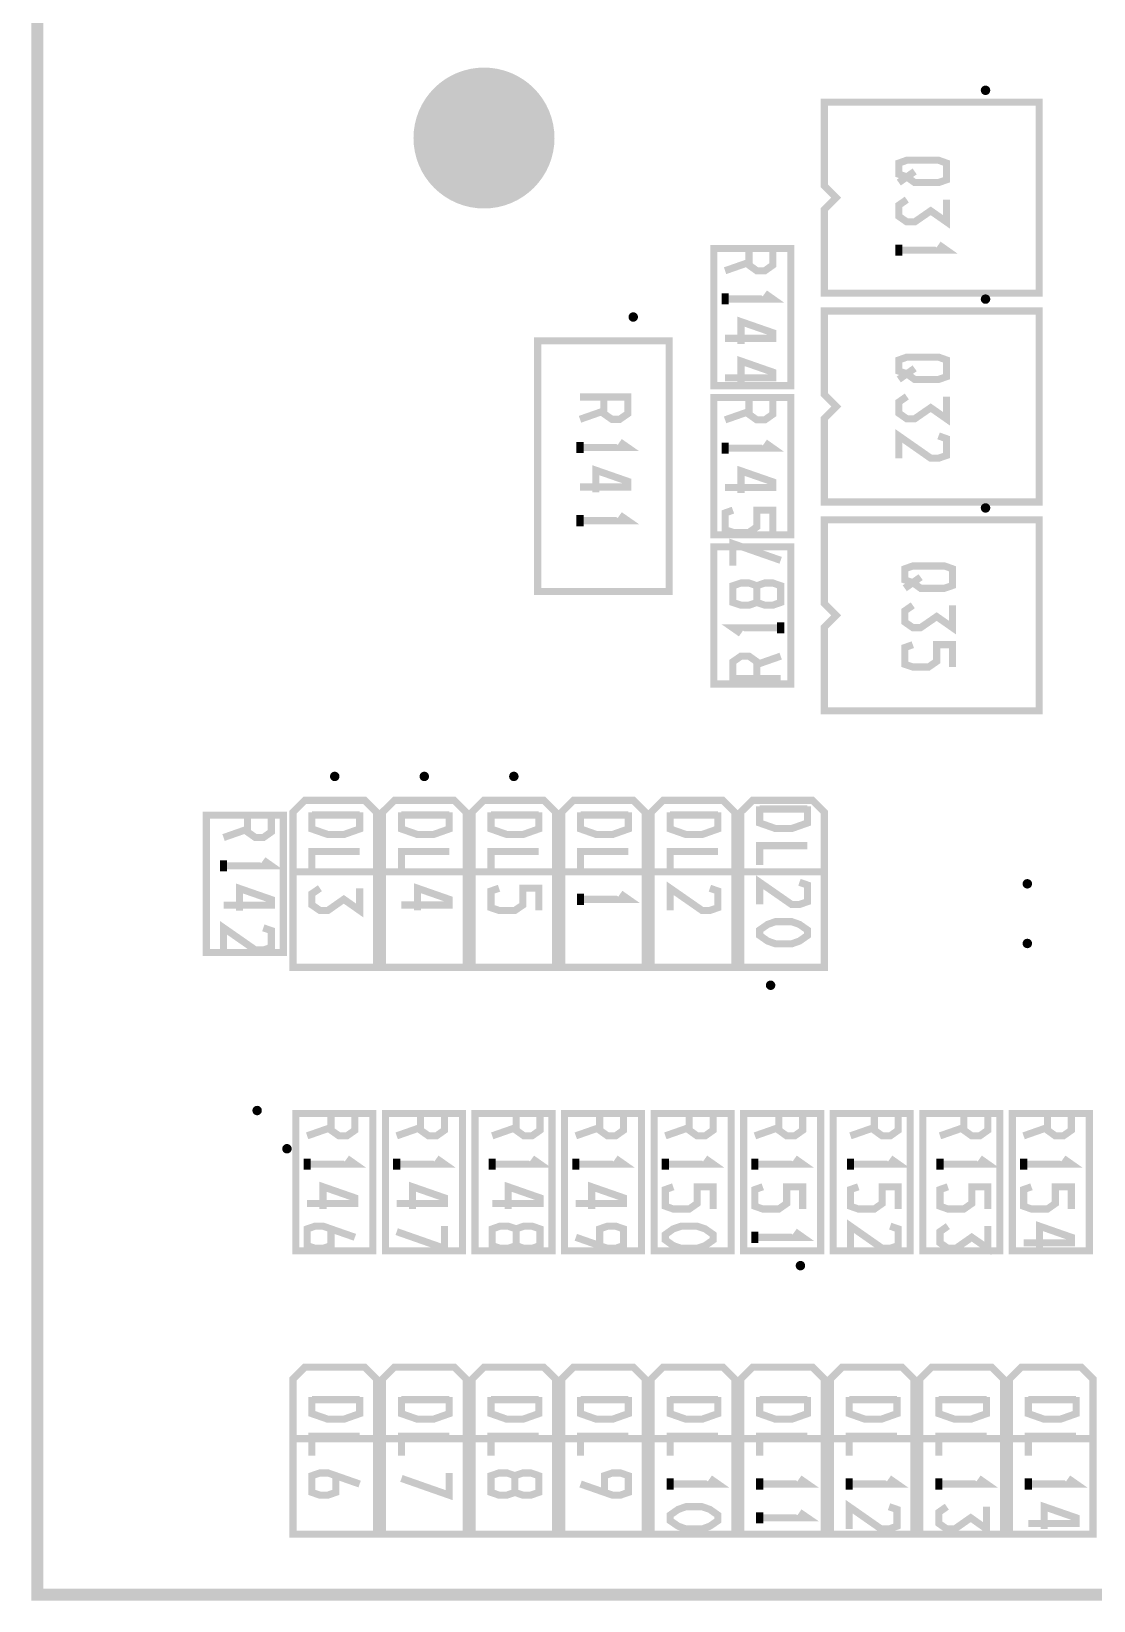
# Model space of a CAD drawing. Extents: x -3 to 440, y 331 to 583.
# Drawn here: x -3.08 to 19.52, y 342.48 to 375.88 of the extents above; entities that cross this region are included whole.
import ezdxf

# ---------------------------------------------------------------- set-up
doc = ezdxf.new("R2010")
doc.units = 0
doc.header["$MEASUREMENT"] = 0
doc.layers.get('0').update_dxf_attribs({"linetype": 'CONTINUOUS'})
for name, color, linetype in [('22-303-0_AST', 7, 'CONTINUOUS'), ('22-303-0_DRL', 1, 'CONTINUOUS'), ('THRUHOLE_TAP', 1, 'CONTINUOUS')]:
    doc.layers.add(name, color=color, linetype=linetype)

# ---------------------------------------------------------------- blocks, each defined once
blk = doc.blocks.new('ROUND_111')
at = {"const_width": 1.49987}
blk.add_lwpolyline([(-0.749934, 0, 1), (0.749934, 0, 1)], format="xyb", close=True, dxfattribs=at)
blk = doc.blocks.new('ROUND_116')
at = {"const_width": 0.10033}
blk.add_lwpolyline([(-0.050164, 0, 1), (0.050164, 0, 1)], format="xyb", close=True, dxfattribs=at)
blk = doc.blocks.new('ROUND_117')
at = {"const_width": 0.10033}
blk.add_lwpolyline([(-0.050164, 0, 1), (0.050164, 0, 1)], format="xyb", close=True, dxfattribs=at)
blk = doc.blocks.new('ROUND_108')
at = {"const_width": 0.10033}
blk.add_lwpolyline([(-0.050164, 0, 1), (0.050164, 0, 1)], format="xyb", close=True, dxfattribs=at)
blk = doc.blocks.new('ROUND_82')
at = {"const_width": 1.49987}
blk.add_lwpolyline([(-0.749934, 0, 1), (0.749934, 0, 1)], format="xyb", close=True, dxfattribs=at)

msp = doc.modelspace()

# ---------------------------------------------------------------- linework, layer by layer
at = {"layer": '22-303-0_AST'}
for points, const_width in [([(117.55, 582.606), (117.55, 572.606), (122.551, 572.606), (122.551, 582.606), (137.05, 582.606), (137.05, 342.606), (-2.95, 342.606), (-2.95, 582.606), (117.55, 582.606)], 0.254), ([(18.361, 370.31), (13.789, 370.31), (13.789, 372.088), (14.043, 372.342), (13.789, 372.596), (13.789, 374.374), (18.361, 374.374), (18.361, 370.31)], 0.152), ([(15.544, 373.139), (15.373, 373.078), (15.373, 372.842), (15.544, 372.784), (15.711, 372.664), (16.219, 372.664), (16.389, 372.723), (16.389, 373.078), (16.219, 373.139), (15.544, 373.139)], 0.152), ([(15.711, 372.901), (15.373, 372.664)], 0.152), ([(15.544, 372.301), (15.373, 372.182), (15.373, 371.946), (15.544, 371.826), (15.711, 371.826), (16.052, 372.062), (16.389, 371.826), (16.389, 372.301)], 0.152), ([(11.439, 371.262), (11.439, 368.341), (13.077, 368.341), (13.077, 371.262), (11.439, 371.262)], 0.152), ([(12.186, 371.262), (12.186, 370.907), (12.353, 370.787), (12.524, 370.787), (12.694, 370.907), (12.694, 371.262), (11.678, 371.262)], 0.152), ([(15.373, 371.107), (15.373, 371.344)], 0.152), ([(15.373, 371.224), (16.389, 371.224), (16.219, 371.344)], 0.152), ([(12.186, 370.965), (11.678, 370.787)], 0.152), ([(11.678, 370.069), (11.678, 370.305)], 0.152), ([(11.678, 370.185), (12.694, 370.185), (12.524, 370.305)], 0.152), ([(12.016, 369.23), (12.016, 369.703), (12.694, 369.467), (12.694, 369.347), (11.678, 369.347)], 0.152), ([(18.361, 365.865), (13.789, 365.865), (13.789, 367.643), (14.043, 367.897), (13.789, 368.151), (13.789, 369.929), (18.361, 369.929), (18.361, 365.865)], 0.152), ([(10.487, 363.96), (10.487, 369.294), (7.693, 369.294), (7.693, 363.96), (10.487, 363.96)], 0.152), ([(12.016, 368.392), (12.016, 368.865), (12.694, 368.628), (12.694, 368.509), (11.678, 368.509)], 0.152), ([(15.544, 368.948), (15.373, 368.887), (15.373, 368.651), (15.544, 368.593), (15.711, 368.473), (16.219, 368.473), (16.389, 368.532), (16.389, 368.887), (16.219, 368.948), (15.544, 368.948)], 0.152), ([(15.711, 368.71), (15.373, 368.473)], 0.152), ([(9.1, 368.1), (9.1, 367.744), (9.27, 367.625), (9.437, 367.625), (9.608, 367.744), (9.608, 368.1), (8.592, 368.1)], 0.152), ([(11.439, 368.087), (11.439, 365.166), (13.077, 365.166), (13.077, 368.087), (11.439, 368.087)], 0.152), ([(12.186, 368.087), (12.186, 367.732), (12.353, 367.612), (12.524, 367.612), (12.694, 367.732), (12.694, 368.087), (11.678, 368.087)], 0.152), ([(15.544, 368.11), (15.373, 367.991), (15.373, 367.755), (15.544, 367.635), (15.711, 367.635), (16.052, 367.871), (16.389, 367.635), (16.389, 368.11)], 0.152), ([(9.1, 367.803), (8.592, 367.625)], 0.152), ([(12.186, 367.79), (11.678, 367.612)], 0.152), ([(8.592, 366.906), (8.592, 367.142)], 0.152), ([(8.592, 367.023), (9.608, 367.023), (9.437, 367.142)], 0.152), ([(11.678, 366.894), (11.678, 367.13)], 0.152), ([(11.678, 367.01), (12.694, 367.01), (12.524, 367.13)], 0.152), ([(15.373, 366.797), (15.373, 367.272), (16.052, 366.797), (16.219, 366.797), (16.389, 366.855), (16.389, 367.211), (16.219, 367.272)], 0.152), ([(8.929, 366.068), (8.929, 366.541), (9.608, 366.304), (9.608, 366.185), (8.592, 366.185)], 0.152), ([(12.016, 366.055), (12.016, 366.528), (12.694, 366.292), (12.694, 366.172), (11.678, 366.172)], 0.152), ([(11.845, 365.69), (11.678, 365.631), (11.678, 365.276), (11.845, 365.217), (12.186, 365.217), (12.353, 365.334), (12.353, 365.69), (12.694, 365.69), (12.694, 365.217)], 0.152), ([(8.592, 365.347), (8.592, 365.585)], 0.152), ([(8.592, 365.466), (9.608, 365.466), (9.437, 365.585)], 0.152), ([(18.361, 361.42), (13.789, 361.42), (13.789, 363.198), (14.043, 363.452), (13.789, 363.706), (13.789, 365.484), (18.361, 365.484), (18.361, 361.42)], 0.152), ([(11.439, 364.912), (11.439, 361.991), (13.077, 361.991), (13.077, 364.912), (11.439, 364.912)], 0.152), ([(12.861, 364.623), (11.845, 364.978), (11.845, 364.506)], 0.152), ([(15.671, 364.503), (15.5, 364.442), (15.5, 364.206), (15.671, 364.148), (15.838, 364.028), (16.346, 364.028), (16.516, 364.087), (16.516, 364.442), (16.346, 364.503), (15.671, 364.503)], 0.152), ([(12.353, 364.082), (12.186, 364.14), (12.016, 364.14), (11.845, 364.082), (11.845, 363.726), (12.016, 363.668), (12.186, 363.668), (12.353, 363.726), (12.353, 364.082), (12.524, 364.14), (12.694, 364.14), (12.861, 364.082), (12.861, 363.726), (12.694, 363.668), (12.524, 363.668), (12.353, 363.726)], 0.152), ([(15.838, 364.265), (15.5, 364.028)], 0.152), ([(15.671, 363.665), (15.5, 363.546), (15.5, 363.31), (15.671, 363.19), (15.838, 363.19), (16.179, 363.426), (16.516, 363.19), (16.516, 363.665)], 0.152), ([(12.861, 363.185), (11.845, 363.185), (12.016, 363.066)], 0.152), ([(12.861, 363.302), (12.861, 363.066)], 0.152), ([(15.671, 362.827), (15.5, 362.766), (15.5, 362.41), (15.671, 362.352), (16.008, 362.352), (16.179, 362.471), (16.179, 362.827), (16.516, 362.827), (16.516, 362.352)], 0.152), ([(12.353, 362.108), (12.353, 362.464), (12.186, 362.583), (12.016, 362.583), (11.845, 362.464), (11.845, 362.108), (12.861, 362.108)], 0.152), ([(12.353, 362.405), (12.861, 362.583)], 0.152), ([(2.74, 359.515), (4.01, 359.515), (4.264, 359.261), (4.264, 355.959), (2.486, 355.959), (2.486, 359.261), (2.74, 359.515)], 0.152), ([(4.645, 359.515), (5.915, 359.515), (6.169, 359.261), (6.169, 355.959), (4.391, 355.959), (4.391, 359.261), (4.645, 359.515)], 0.152), ([(6.55, 359.515), (7.82, 359.515), (8.074, 359.261), (8.074, 355.959), (6.296, 355.959), (6.296, 359.261), (6.55, 359.515)], 0.152), ([(8.455, 359.515), (9.725, 359.515), (9.979, 359.261), (9.979, 355.959), (8.201, 355.959), (8.201, 359.261), (8.455, 359.515)], 0.152), ([(10.36, 359.515), (11.63, 359.515), (11.884, 359.261), (11.884, 355.959), (10.106, 355.959), (10.106, 359.261), (10.36, 359.515)], 0.152), ([(12.265, 359.515), (13.535, 359.515), (13.789, 359.261), (13.789, 355.959), (12.011, 355.959), (12.011, 359.261), (12.265, 359.515)], 0.152), ([(12.414, 359.388), (12.414, 359.032), (12.752, 358.913), (13.093, 358.913), (13.43, 359.032), (13.43, 359.388)], 0.152), ([(0.644, 359.197), (0.644, 356.276), (2.282, 356.276), (2.282, 359.197), (0.644, 359.197)], 0.152), ([(1.518, 359.197), (1.518, 358.842), (1.688, 358.722), (1.856, 358.722), (2.026, 358.842), (2.026, 359.197), (1.01, 359.197)], 0.152), ([(2.889, 359.261), (2.889, 358.905), (3.23, 358.786), (3.568, 358.786), (3.905, 358.905), (3.905, 359.261)], 0.152), ([(2.889, 359.202), (3.905, 359.202)], 0.152), ([(4.794, 359.261), (4.794, 358.905), (5.135, 358.786), (5.473, 358.786), (5.81, 358.905), (5.81, 359.261)], 0.152), ([(4.794, 359.202), (5.81, 359.202)], 0.152), ([(6.699, 359.261), (6.699, 358.905), (7.037, 358.786), (7.378, 358.786), (7.715, 358.905), (7.715, 359.261)], 0.152), ([(6.699, 359.202), (7.715, 359.202)], 0.152), ([(8.604, 359.261), (8.604, 358.905), (8.942, 358.786), (9.283, 358.786), (9.62, 358.905), (9.62, 359.261)], 0.152), ([(8.604, 359.202), (9.62, 359.202)], 0.152), ([(10.509, 359.261), (10.509, 358.905), (10.847, 358.786), (11.188, 358.786), (11.525, 358.905), (11.525, 359.261)], 0.152), ([(10.509, 359.202), (11.525, 359.202)], 0.152), ([(12.414, 359.329), (13.43, 359.329)], 0.152), ([(1.518, 358.9), (1.01, 358.722)], 0.152), ([(2.889, 358.009), (2.889, 358.423), (3.905, 358.423)], 0.152), ([(4.794, 358.009), (4.794, 358.423), (5.81, 358.423)], 0.152), ([(6.699, 358.009), (6.699, 358.423), (7.715, 358.423)], 0.152), ([(8.604, 358.009), (8.604, 358.423), (9.62, 358.423)], 0.152), ([(10.509, 358.009), (10.509, 358.423), (11.525, 358.423)], 0.152), ([(12.414, 358.136), (12.414, 358.55), (13.43, 358.55)], 0.152), ([(1.01, 358.004), (1.01, 358.24)], 0.152), ([(1.01, 358.12), (2.026, 358.12), (1.856, 358.24)], 0.152), ([(1.348, 357.165), (1.348, 357.638), (2.026, 357.402), (2.026, 357.282), (1.01, 357.282)], 0.152), ([(2.486, 357.991), (4.264, 357.991)], 0.152), ([(4.391, 357.991), (6.169, 357.991)], 0.152), ([(5.135, 357.17), (5.135, 357.643), (5.81, 357.407), (5.81, 357.287), (4.794, 357.287)], 0.152), ([(6.296, 357.991), (8.074, 357.991)], 0.152), ([(8.201, 357.991), (9.979, 357.991)], 0.152), ([(10.106, 357.991), (11.884, 357.991)], 0.152), ([(10.509, 357.17), (10.509, 357.643), (11.188, 357.17), (11.355, 357.17), (11.525, 357.229), (11.525, 357.584), (11.355, 357.643)], 0.152), ([(12.011, 357.991), (13.789, 357.991)], 0.152), ([(12.414, 357.297), (12.414, 357.77), (13.093, 357.297), (13.26, 357.297), (13.43, 357.356), (13.43, 357.711), (13.26, 357.77)], 0.152), ([(3.06, 357.643), (2.889, 357.526), (2.889, 357.287), (3.06, 357.17), (3.23, 357.17), (3.568, 357.407), (3.905, 357.17), (3.905, 357.643)], 0.152), ([(6.87, 357.643), (6.699, 357.584), (6.699, 357.229), (6.87, 357.17), (7.207, 357.17), (7.378, 357.287), (7.378, 357.643), (7.715, 357.643), (7.715, 357.17)], 0.152), ([(8.604, 357.287), (8.604, 357.526)], 0.152), ([(8.604, 357.407), (9.62, 357.407), (9.45, 357.526)], 0.152), ([(1.01, 356.327), (1.01, 356.8), (1.688, 356.327), (1.856, 356.327), (2.026, 356.386), (2.026, 356.741), (1.856, 356.8)], 0.152), ([(12.414, 356.754), (12.585, 356.873), (12.752, 356.932), (13.093, 356.932), (13.26, 356.873), (13.43, 356.754), (13.43, 356.637), (13.26, 356.518), (13.093, 356.459), (12.752, 356.459), (12.585, 356.518), (12.414, 356.637), (12.414, 356.754)], 0.152), ([(2.549, 352.847), (2.549, 349.926), (4.187, 349.926), (4.187, 352.847), (2.549, 352.847)], 0.152), ([(3.296, 352.847), (3.296, 352.492), (3.466, 352.372), (3.634, 352.372), (3.804, 352.492), (3.804, 352.847), (2.788, 352.847)], 0.152), ([(4.454, 352.847), (4.454, 349.926), (6.092, 349.926), (6.092, 352.847), (4.454, 352.847)], 0.152), ([(5.201, 352.847), (5.201, 352.492), (5.371, 352.372), (5.539, 352.372), (5.709, 352.492), (5.709, 352.847), (4.693, 352.847)], 0.152), ([(6.359, 352.847), (6.359, 349.926), (7.997, 349.926), (7.997, 352.847), (6.359, 352.847)], 0.152), ([(7.233, 352.847), (7.233, 352.492), (7.4, 352.372), (7.571, 352.372), (7.741, 352.492), (7.741, 352.847), (6.725, 352.847)], 0.152), ([(8.264, 352.847), (8.264, 349.926), (9.902, 349.926), (9.902, 352.847), (8.264, 352.847)], 0.152), ([(9.011, 352.847), (9.011, 352.492), (9.178, 352.372), (9.349, 352.372), (9.519, 352.492), (9.519, 352.847), (8.503, 352.847)], 0.152), ([(10.169, 352.847), (10.169, 349.926), (11.807, 349.926), (11.807, 352.847), (10.169, 352.847)], 0.152), ([(10.916, 352.847), (10.916, 352.492), (11.083, 352.372), (11.254, 352.372), (11.424, 352.492), (11.424, 352.847), (10.408, 352.847)], 0.152), ([(12.074, 352.847), (12.074, 349.926), (13.712, 349.926), (13.712, 352.847), (12.074, 352.847)], 0.152), ([(12.821, 352.847), (12.821, 352.492), (12.988, 352.372), (13.159, 352.372), (13.329, 352.492), (13.329, 352.847), (12.313, 352.847)], 0.152), ([(13.979, 352.847), (13.979, 349.926), (15.617, 349.926), (15.617, 352.847), (13.979, 352.847)], 0.152), ([(14.853, 352.847), (14.853, 352.492), (15.02, 352.372), (15.191, 352.372), (15.361, 352.492), (15.361, 352.847), (14.345, 352.847)], 0.152), ([(15.884, 352.847), (15.884, 349.926), (17.522, 349.926), (17.522, 352.847), (15.884, 352.847)], 0.152), ([(16.758, 352.847), (16.758, 352.492), (16.925, 352.372), (17.096, 352.372), (17.266, 352.492), (17.266, 352.847), (16.25, 352.847)], 0.152), ([(17.789, 352.847), (17.789, 349.926), (19.427, 349.926), (19.427, 352.847), (17.789, 352.847)], 0.152), ([(18.536, 352.847), (18.536, 352.492), (18.703, 352.372), (18.874, 352.372), (19.044, 352.492), (19.044, 352.847), (18.028, 352.847)], 0.152), ([(3.296, 352.55), (2.788, 352.372)], 0.152), ([(5.201, 352.55), (4.693, 352.372)], 0.152), ([(7.233, 352.55), (6.725, 352.372)], 0.152), ([(9.011, 352.55), (8.503, 352.372)], 0.152), ([(10.916, 352.55), (10.408, 352.372)], 0.152), ([(12.821, 352.55), (12.313, 352.372)], 0.152), ([(14.853, 352.55), (14.345, 352.372)], 0.152), ([(16.758, 352.55), (16.25, 352.372)], 0.152), ([(18.536, 352.55), (18.028, 352.372)], 0.152), ([(2.788, 351.654), (2.788, 351.89)], 0.152), ([(2.788, 351.77), (3.804, 351.77), (3.634, 351.89)], 0.152), ([(4.693, 351.654), (4.693, 351.89)], 0.152), ([(4.693, 351.77), (5.709, 351.77), (5.539, 351.89)], 0.152), ([(6.725, 351.654), (6.725, 351.89)], 0.152), ([(6.725, 351.77), (7.741, 351.77), (7.571, 351.89)], 0.152), ([(8.503, 351.654), (8.503, 351.89)], 0.152), ([(8.503, 351.77), (9.519, 351.77), (9.349, 351.89)], 0.152), ([(10.408, 351.654), (10.408, 351.89)], 0.152), ([(10.408, 351.77), (11.424, 351.77), (11.254, 351.89)], 0.152), ([(12.313, 351.654), (12.313, 351.89)], 0.152), ([(12.313, 351.77), (13.329, 351.77), (13.159, 351.89)], 0.152), ([(14.345, 351.654), (14.345, 351.89)], 0.152), ([(14.345, 351.77), (15.361, 351.77), (15.191, 351.89)], 0.152), ([(16.25, 351.654), (16.25, 351.89)], 0.152), ([(16.25, 351.77), (17.266, 351.77), (17.096, 351.89)], 0.152), ([(18.028, 351.654), (18.028, 351.89)], 0.152), ([(18.028, 351.77), (19.044, 351.77), (18.874, 351.89)], 0.152), ([(3.126, 350.815), (3.126, 351.288), (3.804, 351.052), (3.804, 350.932), (2.788, 350.932)], 0.152), ([(5.031, 350.815), (5.031, 351.288), (5.709, 351.052), (5.709, 350.932), (4.693, 350.932)], 0.152), ([(7.063, 350.815), (7.063, 351.288), (7.741, 351.052), (7.741, 350.932), (6.725, 350.932)], 0.152), ([(8.841, 350.815), (8.841, 351.288), (9.519, 351.052), (9.519, 350.932), (8.503, 350.932)], 0.152), ([(10.575, 351.288), (10.408, 351.229), (10.408, 350.874), (10.575, 350.815), (10.916, 350.815), (11.083, 350.932), (11.083, 351.288), (11.424, 351.288), (11.424, 350.815)], 0.152), ([(12.48, 351.288), (12.313, 351.229), (12.313, 350.874), (12.48, 350.815), (12.821, 350.815), (12.988, 350.932), (12.988, 351.288), (13.329, 351.288), (13.329, 350.815)], 0.152), ([(14.512, 351.288), (14.345, 351.229), (14.345, 350.874), (14.512, 350.815), (14.853, 350.815), (15.02, 350.932), (15.02, 351.288), (15.361, 351.288), (15.361, 350.815)], 0.152), ([(16.417, 351.288), (16.25, 351.229), (16.25, 350.874), (16.417, 350.815), (16.758, 350.815), (16.925, 350.932), (16.925, 351.288), (17.266, 351.288), (17.266, 350.815)], 0.152), ([(18.195, 351.288), (18.028, 351.229), (18.028, 350.874), (18.195, 350.815), (18.536, 350.815), (18.703, 350.932), (18.703, 351.288), (19.044, 351.288), (19.044, 350.815)], 0.152), ([(3.296, 350.391), (3.296, 350.036), (3.126, 349.977), (2.958, 349.977), (2.788, 350.036), (2.788, 350.391), (2.958, 350.45), (3.126, 350.45), (3.804, 350.213)], 0.152), ([(4.693, 350.333), (5.709, 349.977), (5.709, 350.45)], 0.152), ([(7.233, 350.036), (7.4, 349.977), (7.571, 349.977), (7.741, 350.036), (7.741, 350.391), (7.571, 350.45), (7.4, 350.45), (7.233, 350.391), (7.233, 350.036), (7.063, 349.977), (6.892, 349.977), (6.725, 350.036), (6.725, 350.391), (6.892, 350.45), (7.063, 350.45), (7.233, 350.391)], 0.152), ([(9.011, 350.036), (9.011, 350.391), (9.178, 350.45), (9.349, 350.45), (9.519, 350.391), (9.519, 350.036), (9.349, 349.977), (9.178, 349.977), (8.503, 350.213)], 0.152), ([(10.408, 350.272), (10.575, 350.391), (10.746, 350.45), (11.083, 350.45), (11.254, 350.391), (11.424, 350.272), (11.424, 350.155), (11.254, 350.036), (11.083, 349.977), (10.746, 349.977), (10.575, 350.036), (10.408, 350.155), (10.408, 350.272)], 0.152), ([(12.313, 350.094), (12.313, 350.333)], 0.152), ([(12.313, 350.213), (13.329, 350.213), (13.159, 350.333)], 0.152), ([(14.345, 349.977), (14.345, 350.45), (15.02, 349.977), (15.191, 349.977), (15.361, 350.036), (15.361, 350.391), (15.191, 350.45)], 0.152), ([(16.417, 350.45), (16.25, 350.333), (16.25, 350.094), (16.417, 349.977), (16.588, 349.977), (16.925, 350.213), (17.266, 349.977), (17.266, 350.45)], 0.152), ([(18.366, 349.977), (18.366, 350.45), (19.044, 350.213), (19.044, 350.094), (18.028, 350.094)], 0.152), ([(2.74, 347.45), (4.01, 347.45), (4.264, 347.196), (4.264, 343.894), (2.486, 343.894), (2.486, 347.196), (2.74, 347.45)], 0.152), ([(4.645, 347.45), (5.915, 347.45), (6.169, 347.196), (6.169, 343.894), (4.391, 343.894), (4.391, 347.196), (4.645, 347.45)], 0.152), ([(6.55, 347.45), (7.82, 347.45), (8.074, 347.196), (8.074, 343.894), (6.296, 343.894), (6.296, 347.196), (6.55, 347.45)], 0.152), ([(8.455, 347.45), (9.725, 347.45), (9.979, 347.196), (9.979, 343.894), (8.201, 343.894), (8.201, 347.196), (8.455, 347.45)], 0.152), ([(10.36, 347.45), (11.63, 347.45), (11.884, 347.196), (11.884, 343.894), (10.106, 343.894), (10.106, 347.196), (10.36, 347.45)], 0.152), ([(12.265, 347.45), (13.535, 347.45), (13.789, 347.196), (13.789, 343.894), (12.011, 343.894), (12.011, 347.196), (12.265, 347.45)], 0.152), ([(14.17, 347.45), (15.44, 347.45), (15.694, 347.196), (15.694, 343.894), (13.916, 343.894), (13.916, 347.196), (14.17, 347.45)], 0.152), ([(16.075, 347.45), (17.345, 347.45), (17.599, 347.196), (17.599, 343.894), (15.821, 343.894), (15.821, 347.196), (16.075, 347.45)], 0.152), ([(17.98, 347.45), (19.25, 347.45), (19.504, 347.196), (19.504, 343.894), (17.726, 343.894), (17.726, 347.196), (17.98, 347.45)], 0.152), ([(2.889, 346.815), (2.889, 346.459), (3.23, 346.34), (3.568, 346.34), (3.905, 346.459), (3.905, 346.815)], 0.152), ([(2.889, 346.756), (3.905, 346.756)], 0.152), ([(4.794, 346.815), (4.794, 346.459), (5.135, 346.34), (5.473, 346.34), (5.81, 346.459), (5.81, 346.815)], 0.152), ([(4.794, 346.756), (5.81, 346.756)], 0.152), ([(6.699, 346.815), (6.699, 346.459), (7.037, 346.34), (7.378, 346.34), (7.715, 346.459), (7.715, 346.815)], 0.152), ([(6.699, 346.756), (7.715, 346.756)], 0.152), ([(8.604, 346.815), (8.604, 346.459), (8.942, 346.34), (9.283, 346.34), (9.62, 346.459), (9.62, 346.815)], 0.152), ([(8.604, 346.756), (9.62, 346.756)], 0.152), ([(10.509, 346.815), (10.509, 346.459), (10.847, 346.34), (11.188, 346.34), (11.525, 346.459), (11.525, 346.815)], 0.152), ([(10.509, 346.756), (11.525, 346.756)], 0.152), ([(12.414, 346.815), (12.414, 346.459), (12.752, 346.34), (13.093, 346.34), (13.43, 346.459), (13.43, 346.815)], 0.152), ([(12.414, 346.756), (13.43, 346.756)], 0.152), ([(14.319, 346.815), (14.319, 346.459), (14.657, 346.34), (14.998, 346.34), (15.335, 346.459), (15.335, 346.815)], 0.152), ([(14.319, 346.756), (15.335, 346.756)], 0.152), ([(16.224, 346.815), (16.224, 346.459), (16.562, 346.34), (16.903, 346.34), (17.24, 346.459), (17.24, 346.815)], 0.152), ([(16.224, 346.756), (17.24, 346.756)], 0.152), ([(18.129, 346.815), (18.129, 346.459), (18.467, 346.34), (18.808, 346.34), (19.145, 346.459), (19.145, 346.815)], 0.152), ([(18.129, 346.756), (19.145, 346.756)], 0.152), ([(2.486, 345.926), (4.264, 345.926)], 0.152), ([(2.889, 345.563), (2.889, 345.977), (3.905, 345.977)], 0.152), ([(4.391, 345.926), (6.169, 345.926)], 0.152), ([(4.794, 345.563), (4.794, 345.977), (5.81, 345.977)], 0.152), ([(6.296, 345.926), (8.074, 345.926)], 0.152), ([(6.699, 345.563), (6.699, 345.977), (7.715, 345.977)], 0.152), ([(8.201, 345.926), (9.979, 345.926)], 0.152), ([(8.604, 345.563), (8.604, 345.977), (9.62, 345.977)], 0.152), ([(10.106, 345.926), (11.884, 345.926)], 0.152), ([(10.509, 345.563), (10.509, 345.977), (11.525, 345.977)], 0.152), ([(12.011, 345.926), (13.789, 345.926)], 0.152), ([(12.414, 345.563), (12.414, 345.977), (13.43, 345.977)], 0.152), ([(13.916, 345.926), (15.694, 345.926)], 0.152), ([(14.319, 345.563), (14.319, 345.977), (15.335, 345.977)], 0.152), ([(15.821, 345.926), (17.599, 345.926)], 0.152), ([(16.224, 345.563), (16.224, 345.977), (17.24, 345.977)], 0.152), ([(17.726, 345.926), (19.504, 345.926)], 0.152), ([(18.129, 345.563), (18.129, 345.977), (19.145, 345.977)], 0.152), ([(3.397, 345.138), (3.397, 344.783), (3.23, 344.724), (3.06, 344.724), (2.889, 344.783), (2.889, 345.138), (3.06, 345.197), (3.23, 345.197), (3.905, 344.961)], 0.152), ([(4.794, 345.08), (5.81, 344.724), (5.81, 345.197)], 0.152), ([(7.207, 344.783), (7.378, 344.724), (7.545, 344.724), (7.715, 344.783), (7.715, 345.138), (7.545, 345.197), (7.378, 345.197), (7.207, 345.138), (7.207, 344.783), (7.037, 344.724), (6.87, 344.724), (6.699, 344.783), (6.699, 345.138), (6.87, 345.197), (7.037, 345.197), (7.207, 345.138)], 0.152), ([(9.112, 344.783), (9.112, 345.138), (9.283, 345.197), (9.45, 345.197), (9.62, 345.138), (9.62, 344.783), (9.45, 344.724), (9.283, 344.724), (8.604, 344.961)], 0.152), ([(10.509, 344.841), (10.509, 345.08)], 0.152), ([(10.509, 344.961), (11.525, 344.961), (11.355, 345.08)], 0.152), ([(12.414, 344.841), (12.414, 345.08)], 0.152), ([(12.414, 344.961), (13.43, 344.961), (13.26, 345.08)], 0.152), ([(14.319, 344.841), (14.319, 345.08)], 0.152), ([(14.319, 344.961), (15.335, 344.961), (15.165, 345.08)], 0.152), ([(16.224, 344.841), (16.224, 345.08)], 0.152), ([(16.224, 344.961), (17.24, 344.961), (17.07, 345.08)], 0.152), ([(18.129, 344.841), (18.129, 345.08)], 0.152), ([(18.129, 344.961), (19.145, 344.961), (18.975, 345.08)], 0.152), ([(10.509, 344.3), (10.68, 344.42), (10.847, 344.478), (11.188, 344.478), (11.355, 344.42), (11.525, 344.3), (11.525, 344.181), (11.355, 344.064), (11.188, 344.003), (10.847, 344.003), (10.68, 344.064), (10.509, 344.181), (10.509, 344.3)], 0.152), ([(12.414, 344.122), (12.414, 344.359)], 0.152), ([(12.414, 344.242), (13.43, 344.242), (13.26, 344.359)], 0.152), ([(14.319, 344.003), (14.319, 344.478), (14.998, 344.003), (15.165, 344.003), (15.335, 344.064), (15.335, 344.42), (15.165, 344.478)], 0.152), ([(16.395, 344.478), (16.224, 344.359), (16.224, 344.122), (16.395, 344.003), (16.562, 344.003), (16.903, 344.242), (17.24, 344.003), (17.24, 344.478)], 0.152), ([(18.467, 344.003), (18.467, 344.478), (19.145, 344.242), (19.145, 344.122), (18.129, 344.122)], 0.152)]:
    msp.add_lwpolyline(points, dxfattribs=dict(at, const_width=const_width))
at = {"layer": '22-303-0_DRL', "const_width": 0.254}
msp.add_lwpolyline([(117.55, 582.606), (117.55, 572.606), (122.551, 572.606), (122.551, 582.606), (137.05, 582.606), (137.05, 342.606), (-2.95, 342.606), (-2.95, 582.606), (117.55, 582.606)], dxfattribs=at)

# ---------------------------------------------------------------- block references
at = {"layer": '22-303-0_DRL'}
for name, p in [('ROUND_111', (6.55, 373.612)), ('ROUND_117', (17.218, 374.628)), ('ROUND_117', (17.218, 370.183)), ('ROUND_117', (9.725, 369.802)), ('ROUND_117', (17.218, 365.738)), ('ROUND_117', (3.375, 360.023)), ('ROUND_117', (5.28, 360.023)), ('ROUND_117', (7.185, 360.023)), ('ROUND_116', (18.107, 357.737)), ('ROUND_116', (18.107, 356.467)), ('ROUND_117', (12.646, 355.578)), ('ROUND_116', (1.724, 352.911)), ('ROUND_117', (2.359, 352.098)), ('ROUND_116', (13.281, 349.609))]:
    msp.add_blockref(name, p, dxfattribs=at)
at = {"layer": 'THRUHOLE_TAP'}
for name, p in [('ROUND_82', (6.55, 373.612)), ('ROUND_108', (17.218, 374.628)), ('ROUND_108', (17.218, 370.183)), ('ROUND_108', (9.725, 369.802)), ('ROUND_108', (17.218, 365.738)), ('ROUND_108', (3.375, 360.023)), ('ROUND_108', (5.28, 360.023)), ('ROUND_108', (7.185, 360.023)), ('ROUND_108', (18.107, 357.737)), ('ROUND_108', (18.107, 356.467)), ('ROUND_108', (12.646, 355.578)), ('ROUND_108', (1.724, 352.911)), ('ROUND_108', (2.359, 352.098)), ('ROUND_108', (13.281, 349.609))]:
    msp.add_blockref(name, p, dxfattribs=at)

doc.saveas('drawing.dxf')
